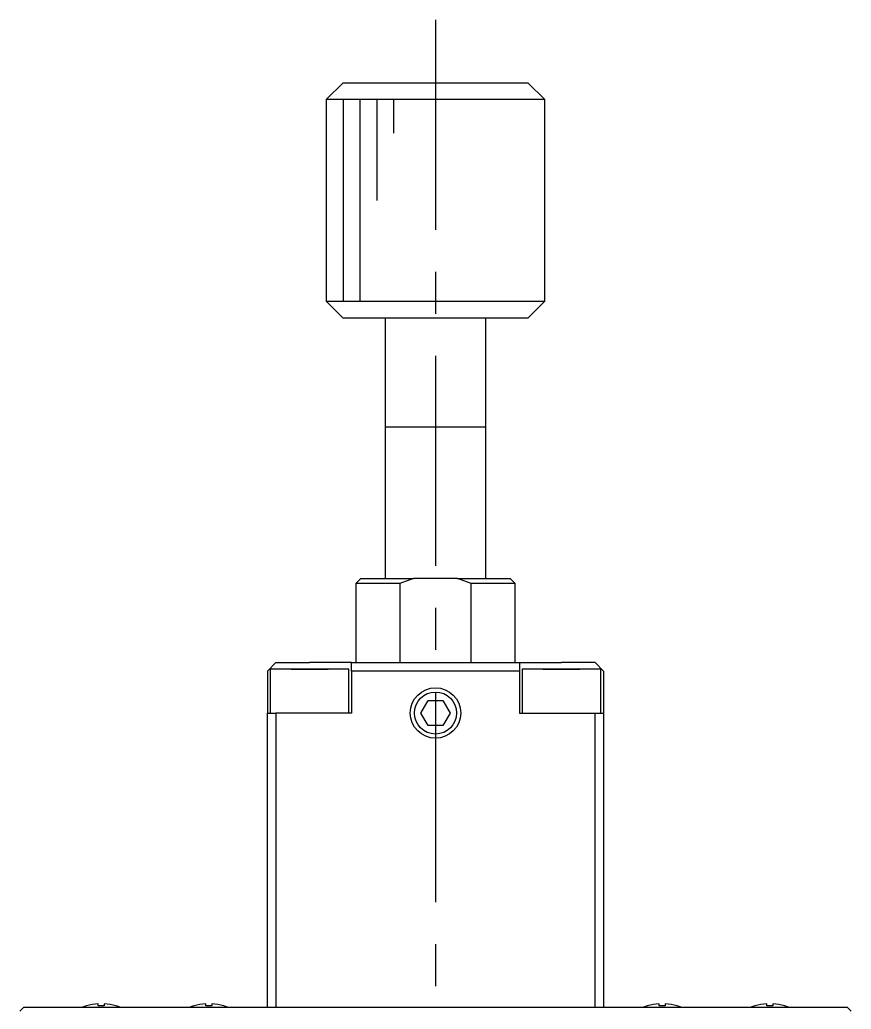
# Model space of a CAD drawing. Extents: x -323 to 349, y 90 to 610.
# Drawn here: x -94.6 to -45.1, y 222 to 280.9 of the extents above; entities that cross this region are included whole.
import ezdxf

# ---------------------------------------------------------------- set-up
doc = ezdxf.new("R2010")
doc.units = 0
doc.header["$LTSCALE"] = 10
doc.linetypes.add('CENTER', pattern=[2, 1.25, -0.25, 0.25, -0.25])
doc.layers.get('0').update_dxf_attribs({"linetype": 'CONTINUOUS'})
doc.layers.add('CENTER', color=1, linetype='CENTER')

msp = doc.modelspace()

# ---------------------------------------------------------------- linework, layer by layer
at = {"color": 7, "linetype": 'CONTINUOUS'}
for p, q in [((-75.354819, 277.162625), (-76.354819, 276.162625)), ((-75.354819, 277.162625), (-64.354819, 277.162625)), ((-63.354819, 276.162625), (-64.354819, 277.162625)), ((-63.354819, 276.162625), (-76.354819, 276.162625)), ((-76.354819, 276.162625), (-76.354819, 264.162625)), ((-63.354819, 264.162625), (-63.354819, 276.162625)), ((-76.354819, 264.162625), (-76.354553, 264.162625)), ((-76.354819, 264.162625), (-75.354819, 263.162625)), ((-76.354553, 264.162625), (-63.354819, 264.162625)), ((-64.354819, 263.162625), (-63.354819, 264.162625)), ((-64.354819, 263.162625), (-75.354594, 263.162625)), ((-72.854819, 263.162625), (-72.854819, 256.662625)), ((-66.854819, 256.662625), (-66.854819, 263.162625)), ((-66.854814, 256.662625), (-72.854824, 256.662625)), ((-72.854819, 256.667625), (-72.854819, 256.662625)), ((-72.854819, 256.662625), (-72.854819, 247.662644)), ((-72.854819, 256.662625), (-72.854819, 256.657625)), ((-66.854819, 256.662625), (-66.854819, 256.667625)), ((-66.854819, 247.662644), (-66.854819, 256.662625)), ((-66.854819, 256.657625), (-66.854819, 256.662625)), ((-74.304819, 247.662625), (-74.604819, 247.362625)), ((-71.97614, 247.362625), (-74.604819, 247.362625)), ((-74.604819, 247.362625), (-74.604819, 242.662625)), ((-74.304819, 247.662625), (-71.17391, 247.662625)), ((-74.304819, 247.662625), (-72.854819, 247.662625)), ((-71.17391, 247.662625), (-71.97614, 247.362625)), ((-71.97614, 247.362625), (-71.97614, 242.662625)), ((-68.535729, 247.662625), (-71.17391, 247.662625)), ((-68.535729, 247.662625), (-65.404819, 247.662625)), ((-67.733499, 247.362625), (-68.535729, 247.662625)), ((-65.104819, 247.362625), (-67.733499, 247.362625)), ((-67.733499, 242.662625), (-67.733499, 247.362625)), ((-66.854819, 247.662625), (-65.404819, 247.662625)), ((-65.104819, 247.362625), (-65.404819, 247.662625)), ((-65.104819, 242.662625), (-65.104819, 247.362625)), ((-79.354819, 242.662625), (-79.854819, 242.162625)), ((-79.354819, 242.662625), (-77.354819, 242.662625)), ((-74.854819, 242.662625), (-77.354819, 242.662625)), ((-74.854819, 242.162625), (-74.854819, 242.662625)), ((-74.854819, 242.662625), (-64.854819, 242.662625)), ((-64.854819, 242.662625), (-64.854819, 242.162625)), ((-64.854819, 242.662625), (-62.354819, 242.662625)), ((-60.354819, 242.662625), (-62.354819, 242.662625)), ((-59.854819, 242.162625), (-60.354819, 242.662625)), ((-79.854819, 242.162625), (-79.854819, 239.662625)), ((-75.004819, 242.262625), (-79.704819, 242.262625)), ((-75.004819, 242.262625), (-79.704819, 242.262625)), ((-79.704819, 242.262625), (-79.704819, 239.662625)), ((-78.454819, 242.262625), (-77.354819, 242.262625)), ((-77.354819, 242.262625), (-78.454819, 242.262625)), ((-76.254819, 242.262625), (-77.354819, 242.262625)), ((-77.354819, 242.262625), (-76.254819, 242.262625)), ((-75.004819, 239.662625), (-75.004819, 242.262625)), ((-64.854819, 242.162625), (-74.854819, 242.162625)), ((-74.854819, 242.162625), (-74.854819, 239.662625)), ((-64.854819, 242.162625), (-64.854819, 239.662625)), ((-60.004819, 242.262625), (-64.704819, 242.262625)), ((-60.004819, 242.262625), (-64.704819, 242.262625)), ((-64.704819, 242.262625), (-64.704819, 239.662625)), ((-63.454819, 242.262625), (-62.354819, 242.262625)), ((-62.354819, 242.262625), (-63.454819, 242.262625)), ((-61.254819, 242.262625), (-62.354819, 242.262625)), ((-62.354819, 242.262625), (-61.254819, 242.262625)), ((-60.004819, 239.662625), (-60.004819, 242.262625)), ((-59.854819, 242.162625), (-59.854819, 239.662625)), ((-70.720845, 239.662625), (-70.287832, 240.412625)), ((-70.287832, 240.412625), (-69.421807, 240.412625)), ((-69.421807, 240.412625), (-68.988794, 239.662625)), ((-79.854819, 222.162625), (-79.854819, 239.662625)), ((-79.854819, 239.662625), (-79.354819, 239.662625)), ((-79.354819, 239.662625), (-79.354819, 222.162625)), ((-74.854819, 239.662625), (-79.354819, 239.662625)), ((-70.287832, 238.912625), (-70.720845, 239.662625)), ((-68.988794, 239.662625), (-69.421807, 238.912625)), ((-64.854819, 239.662625), (-60.354819, 239.662625)), ((-60.354819, 222.162625), (-60.354819, 239.662625)), ((-60.354819, 239.662625), (-59.854819, 239.662625)), ((-59.854819, 239.662625), (-59.854819, 222.162625)), ((-69.421807, 238.912625), (-70.287832, 238.912625)), ((-94.354819, 222.162625), (-94.604819, 221.912625)), ((-94.354819, 222.162625), (-79.354819, 222.162625)), ((-90.641181, 222.232147), (-90.643435, 222.236769)), ((-90.641181, 222.232147), (-90.643435, 222.236769)), ((-89.934819, 222.232147), (-89.934819, 222.352484)), ((-89.574819, 222.232147), (-89.934819, 222.232147)), ((-89.574819, 222.352484), (-89.574819, 222.232147)), ((-88.866204, 222.236769), (-88.868458, 222.232147)), ((-88.866204, 222.236769), (-88.868458, 222.232147)), ((-84.241181, 222.232147), (-84.243435, 222.236769)), ((-84.241181, 222.232147), (-84.243435, 222.236769)), ((-83.534819, 222.232147), (-83.534819, 222.352484)), ((-83.174819, 222.232147), (-83.534819, 222.232147)), ((-83.174819, 222.352484), (-83.174819, 222.232147)), ((-82.466204, 222.236769), (-82.468458, 222.232147)), ((-82.466204, 222.236769), (-82.468458, 222.232147)), ((-79.354819, 222.162625), (-60.354819, 222.162625)), ((-79.354819, 222.162625), (-60.354819, 222.162625)), ((-60.354819, 222.162625), (-45.354819, 222.162625)), ((-57.241181, 222.232147), (-57.243435, 222.236769)), ((-57.241181, 222.232147), (-57.243435, 222.236769)), ((-56.534819, 222.232147), (-56.534819, 222.352484)), ((-56.174819, 222.232147), (-56.534819, 222.232147)), ((-56.174819, 222.352484), (-56.174819, 222.232147)), ((-55.466204, 222.236769), (-55.468458, 222.232147)), ((-55.466204, 222.236769), (-55.468458, 222.232147)), ((-50.841181, 222.232147), (-50.843435, 222.236769)), ((-50.841181, 222.232147), (-50.843435, 222.236769)), ((-50.134819, 222.232147), (-50.134819, 222.352484)), ((-49.774819, 222.232147), (-50.134819, 222.232147)), ((-49.774819, 222.352484), (-49.774819, 222.232147)), ((-49.066204, 222.236769), (-49.068458, 222.232147)), ((-49.066204, 222.236769), (-49.068458, 222.232147)), ((-45.104819, 221.912625), (-45.354819, 222.162625))]:
    msp.add_line(p, q, dxfattribs=at)
at = {"color": 3, "linetype": 'CONTINUOUS'}
for p, q in [((-75.354819, 276.162625), (-75.354819, 264.162625)), ((-74.354819, 276.162625), (-74.354819, 264.162625)), ((-73.354819, 276.162625), (-73.354819, 270.162625)), ((-72.354819, 276.162625), (-72.354819, 274.162625))]:
    msp.add_line(p, q, dxfattribs=at)
msp.add_circle((-69.854819, 239.662625), 1.5, dxfattribs=at)
at = {"color": 7, "linetype": 'CONTINUOUS'}
msp.add_circle((-69.854819, 239.662625), 1.25, dxfattribs=at)
for centre, radius, start, end in [((-89.754819, 219.162625), 3.2, 106.122533, 110.364135), ((-89.754819, 219.162625), 3.194933, 93.229709, 106.106712), ((-89.754819, 219.162625), 3.194933, 73.893288, 86.770291), ((-89.754819, 219.162625), 3.2, 69.635865, 73.877467), ((-83.354819, 219.162625), 3.2, 106.122533, 110.364135), ((-83.354819, 219.162625), 3.194933, 93.229709, 106.106712), ((-83.354819, 219.162625), 3.194933, 73.893288, 86.770291), ((-83.354819, 219.162625), 3.2, 69.635865, 73.877467), ((-56.354819, 219.162625), 3.2, 106.122533, 110.364135), ((-56.354819, 219.162625), 3.194933, 93.229709, 106.106712), ((-56.354819, 219.162625), 3.194933, 73.893288, 86.770291), ((-56.354819, 219.162625), 3.2, 69.635865, 73.877467), ((-49.954819, 219.162625), 3.2, 106.122533, 110.364135), ((-49.954819, 219.162625), 3.194933, 93.229709, 106.106712), ((-49.954819, 219.162625), 3.194933, 73.893288, 86.770291), ((-49.954819, 219.162625), 3.2, 69.635865, 73.877467)]:
    msp.add_arc(centre, radius, start, end, dxfattribs=at)
at = {"layer": 'CENTER', "color": 1, "linetype": 'CENTER'}
msp.add_line((-69.854819, 280.912625), (-69.854819, 217.162625), dxfattribs=at)

doc.saveas('drawing.dxf')
